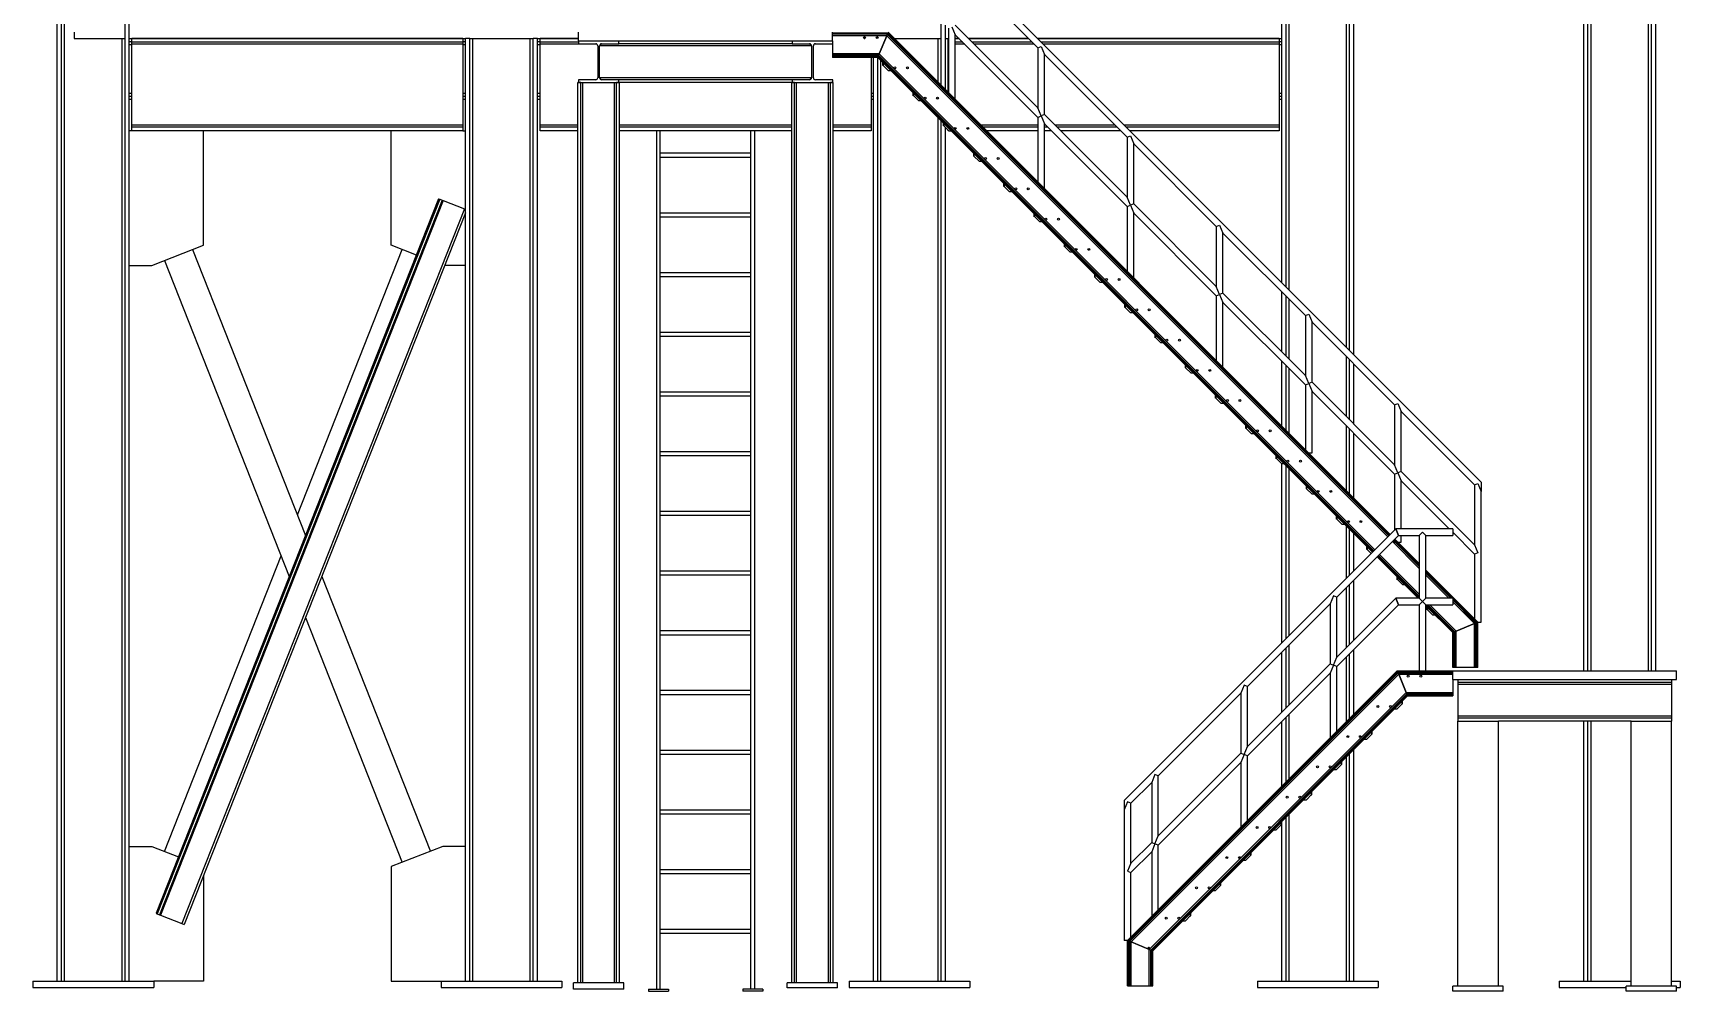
# Model space of a CAD drawing. Header units: inches. Extents: x -1490 to 2215, y -1057 to 1547.
# Drawn here: x 1688.5 to 2015.9, y 3 to 193.3 of the extents above; entities that cross this region are included whole.
import ezdxf

# ---------------------------------------------------------------- set-up
doc = ezdxf.new("R2010")
doc.units = ezdxf.units.IN
doc.header["$MEASUREMENT"] = 0

msp = doc.modelspace()

# ---------------------------------------------------------------- linework, layer by layer
at = {"color": 7, "linetype": 'Continuous', "lineweight": 25}
for p, q in [((1693.33, 4.95), (1693.33, 343.86)), ((1694.19, 4.95), (1694.19, 343.86)), ((1694.79, 4.95), (1694.79, 343.86)), ((1706.79, 4.95), (1706.79, 343.86)), ((1707.64, 4.95), (1707.64, 343.86)), ((1996.7, 66.61), (1996.7, 343.86)), ((1997.56, 66.61), (1997.56, 343.86)), ((2009.56, 66.61), (2009.56, 343.86)), ((2010.16, 66.61), (2010.16, 343.86)), ((2011.01, 66.61), (2011.01, 343.86)), ((1936.7, 143.73), (1936.7, 251.21)), ((1937.56, 142.88), (1937.56, 251.21)), ((1938.16, 142.28), (1938.16, 251.21)), ((1949.56, 130.88), (1949.56, 251.21)), ((1950.16, 130.28), (1950.16, 251.21)), ((1951.01, 129.42), (1951.01, 251.21)), ((1998.16, 66.61), (1998.16, 251.21)), ((1976.33, 104.1), (1858.73, 221.7)), ((1871.81, 206.77), (1888.22, 190.35)), ((1696.69, 193.49), (1696.69, 192.24)), ((1796.89, 191.74), (1796.89, 193.49)), ((1847.42, 191.74), (1847.42, 193.49)), ((1858.37, 193.28), (1847.42, 193.28)), ((1858.29, 193.08), (1858.37, 193.28)), ((1858.37, 193.28), (1858.29, 193.08)), ((1858.37, 193.28), (1858.42, 193.39)), ((1858.42, 193.39), (1858.37, 193.28)), ((1958.1, 93.56), (1858.37, 193.28)), ((1958.17, 93.63), (1858.42, 193.39)), ((1958.24, 93.7), (1858.46, 193.49)), ((1869.03, 182.91), (1869.03, 195.76)), ((1869.89, 182.05), (1869.89, 194.9)), ((1870.49, 194.3), (1870.49, 181.45)), ((1871.15, 194.57), (1871.81, 192.99)), ((1888.22, 178.43), (1871.81, 194.85)), ((1696.69, 192.24), (1706.79, 192.24)), ((1706.19, 4.95), (1706.19, 192.24)), ((1707.64, 192.24), (1774.46, 192.24)), ((1707.64, 191.66), (1708.14, 191.66)), ((1707.64, 191.06), (1708.14, 191.06)), ((1708.14, 191.49), (1708.14, 192.24)), ((1773.96, 192.24), (1708.14, 192.24)), ((1773.96, 191.49), (1708.14, 191.49)), ((1708.14, 191.09), (1708.14, 191.49)), ((1773.96, 191.09), (1708.14, 191.09)), ((1708.14, 175.04), (1708.14, 191.09)), ((1773.96, 192.24), (1773.96, 191.49)), ((1773.96, 191.66), (1774.46, 191.66)), ((1773.96, 191.49), (1773.96, 191.09)), ((1773.96, 191.09), (1773.96, 175.04)), ((1773.96, 191.06), (1774.46, 191.06)), ((1775.31, 192.24), (1774.46, 192.24)), ((1774.46, 4.95), (1774.46, 192.24)), ((1775.31, 4.95), (1775.31, 192.24)), ((1775.31, 192.24), (1787.91, 192.24)), ((1775.91, 4.95), (1775.91, 192.24)), ((1787.31, 4.95), (1787.31, 192.24)), ((1787.91, 4.95), (1787.91, 192.24)), ((1788.77, 192.24), (1787.91, 192.24)), ((1788.77, 4.95), (1788.77, 192.24)), ((1788.77, 192.24), (1796.89, 192.24)), ((1788.77, 191.66), (1789.27, 191.66)), ((1788.77, 191.06), (1789.27, 191.06)), ((1789.27, 191.49), (1789.27, 192.24)), ((1796.89, 192.24), (1789.27, 192.24)), ((1796.89, 191.49), (1789.27, 191.49)), ((1789.27, 191.09), (1789.27, 191.49)), ((1789.27, 175.04), (1789.27, 191.09)), ((1800.59, 191.09), (1789.27, 191.09)), ((1796.89, 191.74), (1847.42, 191.74)), ((1796.89, 191.74), (1796.89, 191.18)), ((1796.89, 191.18), (1800.34, 191.18)), ((1800.74, 190.78), (1800.74, 184.45)), ((1801.5, 191.18), (1801.1, 190.78)), ((1801.1, 184.45), (1801.1, 190.78)), ((1843.24, 190.78), (1801.1, 190.78)), ((1801.41, 191.09), (1801.25, 191.09)), ((1801.5, 191.18), (1804.96, 191.18)), ((1804.96, 191.18), (1804.96, 191.74)), ((1804.96, 191.18), (1804.96, 191.74)), ((1839.39, 191.18), (1804.96, 191.18)), ((1839.39, 191.74), (1839.39, 191.18)), ((1839.39, 191.74), (1839.39, 191.18)), ((1839.39, 191.18), (1842.84, 191.18)), ((1843.24, 190.78), (1842.84, 191.18)), ((1843.09, 191.09), (1842.93, 191.09)), ((1843.24, 190.78), (1843.24, 184.45)), ((1843.6, 184.45), (1843.6, 190.78)), ((1847.42, 191.09), (1843.75, 191.09)), ((1844, 191.18), (1847.46, 191.18)), ((1858.29, 193.08), (1847.42, 193.08)), ((1858.17, 192.79), (1847.42, 192.79)), ((1847.46, 191.74), (1847.42, 191.74)), ((1847.42, 191.18), (1847.42, 189.18)), ((1847.46, 191.18), (1847.46, 191.74)), ((1853.7, 192.24), (1853.84, 192.24)), ((1853.84, 192.24), (1853.7, 192.24)), ((1856.43, 192.32), (1856.43, 192.5)), ((1856.67, 189.18), (1858.17, 192.79)), ((1858.17, 192.79), (1856.67, 189.18)), ((1858.17, 192.79), (1858.29, 193.08)), ((1858.29, 193.08), (1858.17, 192.79)), ((1957.75, 93.21), (1858.17, 192.79)), ((1941.4, 109.96), (1858.29, 193.08)), ((1859.71, 192.24), (1869.03, 192.24)), ((1868.43, 183.51), (1868.43, 192.24)), ((1869.89, 192.24), (1870.49, 192.24)), ((1870.39, 191.49), (1870.39, 192.24)), ((1870.49, 192.24), (1870.39, 192.24)), ((1870.49, 191.49), (1870.39, 191.49)), ((1870.39, 191.09), (1870.39, 191.49)), ((1870.39, 181.55), (1870.39, 191.09)), ((1870.49, 191.09), (1870.39, 191.09)), ((1871.81, 192.99), (1888.22, 176.57)), ((1871.81, 180.14), (1871.81, 192.99)), ((1871.81, 192.24), (1872.56, 192.24)), ((1872.56, 192.24), (1871.81, 192.24)), ((1873.31, 191.49), (1871.81, 191.49)), ((1873.71, 191.09), (1871.81, 191.09)), ((1874.42, 192.24), (1886.34, 192.24)), ((1886.34, 192.24), (1874.42, 192.24)), ((1887.09, 191.49), (1875.17, 191.49)), ((1887.49, 191.09), (1875.57, 191.09)), ((1888.2, 192.24), (1936.7, 192.24)), ((1936.2, 192.24), (1888.2, 192.24)), ((1888.22, 190.35), (1888.88, 190.62)), ((1888.22, 190.35), (1888.22, 178.43)), ((1888.88, 190.62), (1889.54, 189.04)), ((1936.2, 191.49), (1888.95, 191.49)), ((1936.2, 191.09), (1889.35, 191.09)), ((1936.2, 192.24), (1936.2, 191.49)), ((1936.2, 191.66), (1936.7, 191.66)), ((1936.2, 191.49), (1936.2, 191.09)), ((1936.2, 191.09), (1936.2, 175.04)), ((1936.2, 191.06), (1936.7, 191.06)), ((1856.67, 189.18), (1847.42, 189.18)), ((1847.42, 189.18), (1847.42, 188.9)), ((1856.56, 188.9), (1847.42, 188.9)), ((1847.42, 188.9), (1847.42, 188.69)), ((1847.42, 188.69), (1847.42, 188.58)), ((1856.47, 188.69), (1847.42, 188.69)), ((1847.42, 188.58), (1847.42, 188.49)), ((1856.43, 188.58), (1847.42, 188.58)), ((1856.39, 188.49), (1847.42, 188.49)), ((1855.08, 188.49), (1855.08, 175.04)), ((1855.58, 4.95), (1855.58, 188.49)), ((1856.39, 188.49), (1856.43, 188.58)), ((1856.43, 188.58), (1856.39, 188.49)), ((1954.71, 90.17), (1856.39, 188.49)), ((1856.43, 188.58), (1856.47, 188.69)), ((1856.47, 188.69), (1856.43, 188.58)), ((1954.77, 90.24), (1856.43, 188.58)), ((1856.43, 4.95), (1856.43, 188.44)), ((1856.47, 188.69), (1856.56, 188.9)), ((1856.56, 188.9), (1856.47, 188.69)), ((1954.85, 90.31), (1856.47, 188.69)), ((1856.56, 188.9), (1856.67, 189.18)), ((1856.67, 189.18), (1856.56, 188.9)), ((1955, 90.46), (1856.56, 188.9)), ((1955.2, 90.66), (1856.67, 189.18)), ((1857.03, 4.95), (1857.03, 187.84)), ((1857.43, 186.89), (1857.43, 187.42)), ((1857.46, 187.42), (1857.43, 187.42)), ((1857.46, 186.89), (1857.43, 186.89)), ((1857.46, 186.89), (1857.46, 187.41)), ((1857.49, 187.38), (1857.49, 186.9)), ((1857.49, 186.9), (1858.49, 185.9)), ((1889.54, 177.12), (1889.54, 189.04)), ((1889.54, 189.04), (1905.95, 172.62)), ((1796.8, 4.6), (1796.8, 183.49)), ((1797.36, 183.49), (1796.8, 183.49)), ((1796.89, 184.05), (1796.89, 183.49)), ((1800.34, 184.05), (1796.89, 184.05)), ((1796.89, 183.49), (1804.96, 183.49)), ((1797.36, 4.6), (1797.36, 183.49)), ((1797.76, 4.6), (1797.76, 183.49)), ((1801.1, 184.45), (1801.5, 184.05)), ((1843.24, 184.45), (1801.1, 184.45)), ((1804.96, 184.05), (1801.5, 184.05)), ((1804.09, 4.6), (1804.09, 183.49)), ((1804.49, 4.6), (1804.49, 183.49)), ((1805.05, 183.49), (1804.49, 183.49)), ((1804.96, 183.49), (1804.96, 184.05)), ((1839.39, 184.05), (1804.96, 184.05)), ((1804.96, 183.49), (1804.96, 184.05)), ((1839.39, 183.49), (1804.96, 183.49)), ((1805.05, 4.6), (1805.05, 183.49)), ((1839.3, 4.6), (1839.3, 183.49)), ((1839.86, 183.49), (1839.3, 183.49)), ((1839.39, 184.05), (1839.39, 183.49)), ((1842.84, 184.05), (1839.39, 184.05)), ((1839.39, 184.05), (1839.39, 183.49)), ((1839.39, 183.49), (1847.46, 183.49)), ((1839.86, 4.6), (1839.86, 183.49)), ((1840.26, 4.6), (1840.26, 183.49)), ((1842.84, 184.05), (1843.24, 184.45)), ((1847.46, 184.05), (1844, 184.05)), ((1846.59, 4.6), (1846.59, 183.49)), ((1846.99, 4.6), (1846.99, 183.49)), ((1847.55, 183.49), (1846.99, 183.49)), ((1847.46, 183.49), (1847.46, 184.05)), ((1847.55, 4.6), (1847.55, 183.49)), ((1858.49, 185.9), (1858.97, 185.9)), ((1707.64, 181.35), (1708.14, 181.35)), ((1707.64, 180.75), (1708.14, 180.75)), ((1707.64, 180.18), (1708.14, 180.18)), ((1773.96, 181.35), (1774.46, 181.35)), ((1773.96, 180.75), (1774.46, 180.75)), ((1773.96, 180.18), (1774.46, 180.18)), ((1788.77, 181.35), (1789.27, 181.35)), ((1788.77, 180.75), (1789.27, 180.75)), ((1788.77, 180.18), (1789.27, 180.18)), ((1855.08, 181.35), (1855.58, 181.35)), ((1855.08, 180.75), (1855.58, 180.75)), ((1855.08, 180.18), (1855.58, 180.18)), ((1863.47, 181.41), (1863.44, 181.41)), ((1863.44, 180.87), (1863.44, 181.41)), ((1863.47, 180.87), (1863.44, 180.87)), ((1863.47, 180.87), (1863.47, 181.4)), ((1863.5, 181.37), (1863.5, 180.89)), ((1863.5, 180.89), (1864.5, 179.89)), ((1868.43, 180.27), (1868.43, 180.51)), ((1936.2, 181.35), (1936.7, 181.35)), ((1936.2, 180.75), (1936.7, 180.75)), ((1936.2, 180.18), (1936.7, 180.18)), ((1864.5, 179.89), (1864.98, 179.89)), ((1888.88, 176.85), (1888.22, 178.43)), ((1888.22, 176.57), (1888.88, 176.85)), ((1889.54, 177.12), (1888.88, 176.85)), ((1888.88, 176.85), (1889.54, 175.26)), ((1905.95, 160.7), (1889.54, 177.12)), ((1708.14, 173.89), (1707.64, 173.89)), ((1773.96, 175.04), (1708.14, 175.04)), ((1708.14, 174.64), (1708.14, 175.04)), ((1708.14, 173.89), (1708.14, 174.64)), ((1773.96, 174.64), (1708.14, 174.64)), ((1773.96, 173.89), (1708.14, 173.89)), ((1722.39, 151.14), (1722.39, 173.89)), ((1759.71, 151.14), (1759.71, 173.89)), ((1773.96, 175.04), (1773.96, 174.64)), ((1773.96, 174.64), (1773.96, 173.89)), ((1773.96, 173.89), (1774.46, 173.89)), ((1789.27, 174.64), (1789.27, 175.04)), ((1796.8, 175.04), (1789.27, 175.04)), ((1789.27, 173.89), (1789.27, 174.64)), ((1796.8, 174.64), (1789.27, 174.64)), ((1796.8, 173.89), (1789.27, 173.89)), ((1839.3, 175.04), (1805.05, 175.04)), ((1839.3, 174.64), (1805.05, 174.64)), ((1839.3, 173.89), (1805.05, 173.89)), ((1812.42, 173.89), (1812.42, 3.35)), ((1813.17, 3.35), (1813.17, 173.89)), ((1831.17, 3.35), (1831.17, 173.89)), ((1831.92, 173.89), (1831.92, 3.35)), ((1855.08, 175.04), (1847.55, 175.04)), ((1855.08, 174.64), (1847.55, 174.64)), ((1855.08, 173.89), (1847.55, 173.89)), ((1855.08, 175.04), (1855.08, 174.64)), ((1855.08, 174.64), (1855.08, 173.89)), ((1868.43, 4.95), (1868.43, 176.44)), ((1869.03, 4.95), (1869.03, 175.84)), ((1869.48, 175.4), (1869.45, 175.4)), ((1869.45, 174.86), (1869.45, 175.4)), ((1869.48, 174.86), (1869.45, 174.86)), ((1869.48, 174.86), (1869.48, 175.39)), ((1869.51, 175.36), (1869.51, 174.88)), ((1869.51, 174.88), (1870.51, 173.88)), ((1869.89, 4.95), (1869.89, 174.5)), ((1870.39, 173.89), (1870.39, 174)), ((1870.51, 173.89), (1870.39, 173.89)), ((1870.51, 173.88), (1870.99, 173.88)), ((1888.22, 175.04), (1876.91, 175.04)), ((1888.22, 174.64), (1877.31, 174.64)), ((1888.22, 173.89), (1878.06, 173.89)), ((1888.22, 176.57), (1888.22, 163.72)), ((1889.54, 175.26), (1905.95, 158.84)), ((1889.54, 162.41), (1889.54, 175.26)), ((1889.76, 175.04), (1889.54, 175.04)), ((1890.16, 174.64), (1889.54, 174.64)), ((1890.91, 173.89), (1889.54, 173.89)), ((1903.54, 175.04), (1891.62, 175.04)), ((1903.94, 174.64), (1892.02, 174.64)), ((1904.69, 173.89), (1892.77, 173.89)), ((1936.2, 175.04), (1905.4, 175.04)), ((1936.2, 174.64), (1905.8, 174.64)), ((1936.2, 173.89), (1906.55, 173.89)), ((1936.2, 175.04), (1936.2, 174.64)), ((1936.2, 174.64), (1936.2, 173.89)), ((1905.95, 172.62), (1906.61, 172.9)), ((1905.95, 172.62), (1905.95, 160.7)), ((1906.61, 172.9), (1907.26, 171.31)), ((1907.26, 159.39), (1907.26, 171.31)), ((1907.26, 171.31), (1923.68, 154.9)), ((1831.17, 169.42), (1813.17, 169.42)), ((1813.17, 168.67), (1831.17, 168.67)), ((1875.46, 168.85), (1875.46, 169.39)), ((1875.49, 169.39), (1875.46, 169.39)), ((1875.49, 168.85), (1875.46, 168.85)), ((1875.49, 168.85), (1875.49, 169.38)), ((1875.52, 169.35), (1875.52, 168.87)), ((1875.52, 168.87), (1876.52, 167.87)), ((1876.52, 167.87), (1877, 167.87)), ((1881.47, 162.84), (1881.47, 163.38)), ((1881.5, 163.38), (1881.47, 163.38)), ((1881.5, 162.84), (1881.47, 162.84)), ((1881.5, 162.84), (1881.5, 163.37)), ((1881.53, 163.34), (1881.53, 162.86)), ((1881.53, 162.86), (1882.53, 161.86)), ((1882.53, 161.86), (1883.01, 161.86)), ((1906.61, 159.12), (1905.95, 160.7)), ((1769.12, 160.4), (1712.97, 18.43)), ((1769.36, 160.31), (1713.21, 18.34)), ((1769.82, 160.13), (1713.67, 18.15)), ((1769.99, 160.06), (1713.85, 18.08)), ((1774.24, 158.38), (1718.09, 16.41)), ((1774.46, 157.57), (1718.55, 16.22)), ((1769.12, 160.4), (1769.36, 160.31)), ((1769.36, 160.31), (1769.82, 160.13)), ((1769.82, 160.13), (1769.99, 160.06)), ((1769.99, 160.06), (1774.24, 158.38)), ((1774.24, 158.38), (1774.46, 158.29)), ((1831.17, 157.56), (1813.17, 157.56)), ((1887.48, 156.83), (1887.48, 157.37)), ((1887.51, 157.37), (1887.48, 157.37)), ((1887.51, 156.83), (1887.51, 157.36)), ((1887.54, 157.33), (1887.54, 156.85)), ((1905.95, 158.84), (1906.61, 159.12)), ((1905.95, 158.84), (1905.95, 146)), ((1907.26, 159.39), (1906.61, 159.12)), ((1906.61, 159.12), (1907.26, 157.53)), ((1923.68, 142.98), (1907.26, 159.39)), ((1907.26, 157.53), (1923.68, 141.12)), ((1907.26, 144.68), (1907.26, 157.53)), ((1813.17, 156.81), (1831.17, 156.81)), ((1887.51, 156.83), (1887.48, 156.83)), ((1887.54, 156.85), (1888.54, 155.85)), ((1888.54, 155.85), (1889.02, 155.85)), ((1923.68, 154.9), (1924.33, 155.17)), ((1923.68, 154.9), (1923.68, 142.98)), ((1924.33, 155.17), (1924.99, 153.58)), ((1712.14, 147.14), (1722.39, 151.14)), ((1764.69, 149.19), (1759.71, 151.14)), ((1893.49, 150.82), (1893.49, 151.36)), ((1893.52, 151.36), (1893.49, 151.36)), ((1893.52, 150.82), (1893.49, 150.82)), ((1893.52, 150.82), (1893.52, 151.35)), ((1893.55, 151.32), (1893.55, 150.84)), ((1893.55, 150.84), (1894.55, 149.84)), ((1924.99, 141.66), (1924.99, 153.58)), ((1924.99, 153.58), (1941.4, 137.17)), ((1714.61, 148.1), (1739.44, 85.34)), ((1720.2, 150.28), (1742.66, 93.49)), ((1741.05, 97.57), (1761.89, 150.28)), ((1894.55, 149.84), (1895.03, 149.84)), ((1707.64, 147.14), (1712.14, 147.14)), ((1774.46, 147.14), (1770.33, 147.14)), ((1831.17, 145.7), (1813.17, 145.7)), ((1813.17, 144.95), (1831.17, 144.95)), ((1899.53, 145.34), (1899.51, 145.34)), ((1899.51, 144.81), (1899.51, 145.34)), ((1899.53, 144.81), (1899.51, 144.81)), ((1899.53, 144.81), (1899.53, 145.34)), ((1899.56, 145.31), (1899.56, 144.83)), ((1899.56, 144.83), (1900.56, 143.83)), ((1900.56, 143.83), (1901.04, 143.83)), ((1924.33, 141.39), (1923.68, 142.98)), ((1923.68, 141.12), (1924.33, 141.39)), ((1923.68, 141.12), (1923.68, 128.27)), ((1924.99, 141.66), (1924.33, 141.39)), ((1924.33, 141.39), (1924.99, 139.8)), ((1941.4, 125.25), (1924.99, 141.66)), ((1936.7, 129.95), (1936.7, 141.87)), ((1937.56, 129.1), (1937.56, 141.02)), ((1905.52, 138.8), (1905.52, 139.33)), ((1905.54, 139.33), (1905.52, 139.33)), ((1905.54, 138.8), (1905.52, 138.8)), ((1905.54, 138.8), (1905.54, 139.33)), ((1905.57, 139.3), (1905.57, 138.82)), ((1905.57, 138.82), (1906.57, 137.82)), ((1906.57, 137.82), (1907.06, 137.82)), ((1924.99, 139.8), (1941.4, 123.39)), ((1924.99, 126.95), (1924.99, 139.8)), ((1938.16, 128.5), (1938.16, 140.42)), ((1941.4, 137.17), (1942.06, 137.44)), ((1941.4, 137.17), (1941.4, 125.25)), ((1942.06, 137.44), (1942.72, 135.85)), ((1942.72, 123.93), (1942.72, 135.85)), ((1942.72, 135.85), (1959.13, 119.44)), ((1831.17, 133.83), (1813.17, 133.83)), ((1813.17, 133.08), (1831.17, 133.08)), ((1911.53, 132.79), (1911.53, 133.32)), ((1911.55, 133.32), (1911.53, 133.32)), ((1911.56, 132.79), (1911.53, 132.79)), ((1911.56, 132.79), (1911.56, 133.32)), ((1911.58, 133.29), (1911.58, 132.81)), ((1911.58, 132.81), (1912.58, 131.81)), ((1912.58, 131.81), (1913.07, 131.81)), ((1936.7, 115.24), (1936.7, 128.09)), ((1949.56, 117.1), (1949.56, 129.02)), ((1950.16, 116.5), (1950.16, 128.42)), ((1917.54, 126.78), (1917.54, 127.31)), ((1917.56, 127.31), (1917.54, 127.31)), ((1917.57, 126.78), (1917.54, 126.78)), ((1917.57, 126.78), (1917.57, 127.31)), ((1917.59, 127.28), (1917.59, 126.8)), ((1917.59, 126.8), (1918.59, 125.8)), ((1918.59, 125.8), (1919.08, 125.8)), ((1937.56, 114.39), (1937.56, 127.24)), ((1938.16, 113.79), (1938.16, 126.64)), ((1942.06, 123.66), (1941.4, 125.25)), ((1951.01, 115.64), (1951.01, 127.56)), ((1831.17, 121.97), (1813.17, 121.97)), ((1813.17, 121.22), (1831.17, 121.22)), ((1923.55, 120.77), (1923.55, 121.3)), ((1923.57, 121.3), (1923.55, 121.3)), ((1923.58, 120.77), (1923.58, 121.3)), ((1923.61, 121.27), (1923.61, 120.79)), ((1941.4, 123.39), (1942.06, 123.66)), ((1941.4, 123.39), (1941.4, 110.54)), ((1942.72, 123.93), (1942.06, 123.66)), ((1942.06, 123.66), (1942.72, 122.07)), ((1959.13, 107.52), (1942.72, 123.93)), ((1942.72, 109.88), (1942.72, 122.07)), ((1942.72, 122.07), (1959.13, 105.66)), ((1923.58, 120.77), (1923.55, 120.77)), ((1923.61, 120.79), (1924.61, 119.79)), ((1924.61, 119.79), (1925.09, 119.79)), ((1959.13, 119.44), (1959.79, 119.71)), ((1959.13, 119.44), (1959.13, 107.52)), ((1959.79, 119.71), (1960.45, 118.13)), ((1960.45, 106.21), (1960.45, 118.13)), ((1960.45, 118.13), (1975.02, 103.55)), ((1929.58, 115.29), (1929.56, 115.29)), ((1929.56, 114.76), (1929.56, 115.29)), ((1929.59, 114.76), (1929.56, 114.76)), ((1929.59, 114.76), (1929.59, 115.29)), ((1929.62, 115.26), (1929.62, 114.78)), ((1929.62, 114.78), (1930.62, 113.78)), ((1949.56, 102.39), (1949.56, 115.24)), ((1950.16, 101.79), (1950.16, 114.64)), ((1930.62, 113.78), (1931.1, 113.78)), ((1951.01, 100.93), (1951.01, 113.78)), ((1831.17, 110.11), (1813.17, 110.11)), ((1813.17, 109.36), (1831.17, 109.36)), ((1935.59, 109.28), (1935.57, 109.28)), ((1935.57, 108.75), (1935.57, 109.28)), ((1935.6, 108.75), (1935.57, 108.75)), ((1935.6, 108.75), (1935.6, 109.28)), ((1935.63, 109.25), (1935.63, 108.77)), ((1935.63, 108.77), (1936.63, 107.77)), ((1941.4, 110.06), (1941.4, 109.88)), ((1941.4, 109.88), (1941.72, 109.88)), ((1957.95, 93.41), (1941.48, 109.88)), ((1942.06, 109.88), (1942.72, 109.88)), ((1936.63, 107.77), (1937.11, 107.77)), ((1936.7, 72.16), (1936.7, 107.77)), ((1937.56, 73.02), (1937.56, 107.32)), ((1938.16, 73.62), (1938.16, 106.72)), ((1959.79, 105.93), (1959.13, 107.52)), ((1959.13, 105.66), (1959.79, 105.93)), ((1959.13, 105.66), (1959.13, 94.59)), ((1960.45, 106.21), (1959.79, 105.93)), ((1959.79, 105.93), (1960.45, 104.35)), ((1975.02, 91.63), (1960.45, 106.21)), ((1941.6, 103.27), (1941.58, 103.27)), ((1941.58, 102.74), (1941.58, 103.27)), ((1941.61, 102.74), (1941.58, 102.74)), ((1941.61, 102.74), (1941.61, 103.27)), ((1941.64, 103.24), (1941.64, 102.76)), ((1941.64, 102.76), (1942.64, 101.76)), ((1942.64, 101.76), (1943.12, 101.76)), ((1960.45, 94.83), (1960.45, 104.35)), ((1960.45, 104.35), (1969.96, 94.83)), ((1975.02, 103.55), (1975.68, 103.83)), ((1975.02, 103.55), (1975.02, 91.63)), ((1975.68, 103.83), (1976.33, 102.24)), ((1976.33, 104.1), (1976.33, 102.24)), ((1976.33, 76.27), (1976.33, 102.24)), ((1831.17, 98.25), (1813.17, 98.25)), ((1813.17, 97.5), (1831.17, 97.5)), ((1947.61, 97.26), (1947.59, 97.26)), ((1947.59, 96.73), (1947.59, 97.26)), ((1947.62, 96.73), (1947.59, 96.73)), ((1947.62, 96.73), (1947.62, 97.25)), ((1947.65, 97.23), (1947.65, 96.74)), ((1947.65, 96.74), (1948.65, 95.74)), ((1948.65, 95.74), (1949.13, 95.74)), ((1949.56, 85.02), (1949.56, 95.32)), ((1959.37, 94.83), (1905.4, 40.86)), ((1947.61, 81.21), (1959.91, 93.52)), ((1950.16, 85.62), (1950.16, 94.72)), ((1951.01, 86.47), (1951.01, 93.86)), ((1964.02, 86.94), (1958.68, 92.28)), ((1959.13, 92.23), (1958.88, 92.48)), ((1964.02, 87.63), (1959.03, 92.63)), ((1964.02, 87.79), (1959.1, 92.7)), ((1959.13, 92.34), (1959.13, 92.15)), ((1959.13, 92.15), (1959.45, 92.15)), ((1964.02, 87.92), (1959.17, 92.77)), ((1964.02, 87.34), (1959.21, 92.15)), ((1970.68, 94.83), (1959.37, 94.83)), ((1959.37, 94.83), (1959.91, 93.52)), ((1959.91, 93.52), (1959.37, 94.83)), ((1959.79, 92.15), (1960.45, 92.15)), ((1959.91, 93.52), (1964.02, 93.52)), ((1960.45, 92.15), (1960.45, 93.52)), ((1964.68, 94.17), (1964.02, 93.52)), ((1964.02, 93.52), (1964.02, 81.05)), ((1965.33, 93.52), (1964.68, 94.17)), ((1965.33, 93.52), (1970.68, 93.52)), ((1965.33, 81.05), (1965.33, 93.52)), ((1970.68, 94.83), (1970.68, 93.52)), ((1970.68, 94.12), (1975.02, 89.77)), ((1714.61, 30.73), (1737.82, 89.42)), ((1953.6, 90.72), (1953.6, 91.25)), ((1953.62, 91.25), (1953.6, 91.25)), ((1953.63, 90.72), (1953.6, 90.72)), ((1953.63, 90.72), (1953.63, 91.24)), ((1953.66, 91.22), (1953.66, 90.73)), ((1953.66, 90.73), (1954.47, 89.93)), ((1963.82, 81.05), (1955.64, 89.24)), ((1963.96, 81.05), (1955.7, 89.31)), ((1964.02, 81.14), (1955.78, 89.38)), ((1964.02, 81.43), (1955.93, 89.53)), ((1964.02, 81.84), (1956.13, 89.73)), ((1975.02, 91.63), (1975.68, 90.05)), ((1975.68, 90.05), (1975.02, 89.77)), ((1975.02, 89.77), (1975.02, 76.92)), ((1745.89, 85.34), (1767.48, 30.73)), ((1831.17, 86.39), (1813.17, 86.39)), ((1813.17, 85.64), (1831.17, 85.64)), ((1959.63, 85.24), (1959.61, 85.24)), ((1959.61, 84.71), (1959.61, 85.24)), ((1959.64, 84.71), (1959.64, 85.23)), ((1959.67, 85.21), (1959.67, 84.72)), ((1975.68, 76.27), (1965.33, 86.61)), ((1975.58, 76.23), (1965.33, 86.47)), ((1970.6, 81.05), (1965.33, 86.32)), ((1970.31, 81.05), (1965.33, 86.03)), ((1969.91, 81.05), (1965.33, 85.63)), ((1949.56, 71.24), (1949.56, 83.16)), ((1950.16, 71.84), (1950.16, 83.76)), ((1951.01, 72.69), (1951.01, 84.61)), ((1959.64, 84.71), (1959.61, 84.71)), ((1959.67, 84.72), (1960.67, 83.72)), ((1960.67, 83.72), (1961.15, 83.72)), ((1929.88, 63.48), (1946.29, 79.89)), ((1946.95, 81.48), (1946.29, 79.89)), ((1946.29, 79.89), (1946.29, 67.97)), ((1947.61, 81.21), (1946.95, 81.48)), ((1947.61, 69.29), (1947.61, 81.21)), ((1959.37, 81.05), (1947.61, 69.29)), ((1947.61, 67.43), (1959.91, 79.74)), ((1964.02, 81.05), (1959.37, 81.05)), ((1959.37, 81.05), (1959.91, 79.74)), ((1959.91, 79.74), (1959.37, 81.05)), ((1959.91, 79.74), (1964.02, 79.74)), ((1964.02, 81.05), (1964.68, 80.39)), ((1964.68, 80.39), (1964.02, 79.74)), ((1964.02, 79.74), (1964.02, 66.61)), ((1964.68, 80.39), (1965.33, 81.05)), ((1965.33, 79.74), (1964.68, 80.39)), ((1970.68, 81.05), (1965.33, 81.05)), ((1965.33, 79.74), (1970.68, 79.74)), ((1965.33, 66.61), (1965.33, 79.74)), ((1970.77, 74.24), (1965.33, 79.67)), ((1970.68, 74.2), (1965.33, 79.54)), ((1970.88, 74.28), (1965.43, 79.74)), ((1965.62, 78.7), (1965.62, 79.23)), ((1965.64, 79.23), (1965.62, 79.23)), ((1965.65, 78.7), (1965.62, 78.7)), ((1965.65, 78.7), (1965.65, 79.22)), ((1965.68, 79.19), (1965.68, 78.71)), ((1965.68, 78.71), (1966.68, 77.71)), ((1971.09, 74.36), (1965.72, 79.74)), ((1971.37, 74.48), (1966.12, 79.74)), ((1970.68, 81.05), (1970.68, 79.74)), ((1975.47, 76.18), (1970.68, 80.98)), ((1975.02, 76.34), (1970.68, 80.69)), ((1974.98, 75.98), (1970.68, 80.28)), ((1742.66, 77.18), (1761.89, 28.55)), ((1966.68, 77.71), (1967.16, 77.71)), ((1971.37, 74.48), (1974.98, 75.98)), ((1974.98, 75.98), (1971.37, 74.48)), ((1974.98, 75.98), (1975.27, 76.1)), ((1975.27, 76.1), (1974.98, 75.98)), ((1974.98, 67.23), (1974.98, 75.98)), ((1975.02, 76.45), (1975.02, 76.27)), ((1975.02, 76.27), (1975.33, 76.27)), ((1975.27, 76.1), (1975.1, 76.27)), ((1975.27, 76.1), (1975.47, 76.18)), ((1975.47, 76.18), (1975.27, 76.1)), ((1975.27, 67.23), (1975.27, 76.1)), ((1975.47, 76.18), (1975.58, 76.23)), ((1975.58, 76.23), (1975.47, 76.18)), ((1975.47, 67.23), (1975.47, 76.18)), ((1975.58, 76.23), (1975.68, 76.27)), ((1975.68, 76.27), (1975.58, 76.23)), ((1975.58, 67.23), (1975.58, 76.23)), ((1975.68, 67.23), (1975.68, 76.27)), ((1975.68, 76.27), (1976.33, 76.27)), ((1831.17, 74.52), (1813.17, 74.52)), ((1813.17, 73.77), (1831.17, 73.77)), ((1970.68, 74.2), (1970.77, 74.24)), ((1970.77, 74.24), (1970.68, 74.2)), ((1970.68, 67.23), (1970.68, 74.2)), ((1970.77, 74.24), (1970.88, 74.28)), ((1970.88, 74.28), (1970.77, 74.24)), ((1970.77, 67.23), (1970.77, 74.24)), ((1970.88, 74.28), (1971.09, 74.36)), ((1971.09, 74.36), (1970.88, 74.28)), ((1970.88, 67.23), (1970.88, 74.28)), ((1971.09, 74.36), (1971.37, 74.48)), ((1971.37, 74.48), (1971.09, 74.36)), ((1971.09, 67.23), (1971.09, 74.36)), ((1971.37, 67.23), (1971.37, 74.48)), ((1936.7, 58.38), (1936.7, 70.3)), ((1937.56, 59.24), (1937.56, 71.16)), ((1938.16, 59.84), (1938.16, 71.76)), ((1946.95, 67.7), (1947.61, 69.29)), ((1949.56, 56.53), (1949.56, 69.38)), ((1950.16, 57.13), (1950.16, 69.98)), ((1951.01, 57.98), (1951.01, 70.83)), ((1906.06, 13.03), (1959.64, 66.61)), ((1906.15, 12.99), (1959.68, 66.52)), ((1906.26, 12.94), (1959.73, 66.41)), ((1906.71, 13.11), (1959.81, 66.2)), ((1906.75, 12.74), (1959.93, 65.92)), ((1946.29, 67.97), (1929.88, 51.56)), ((1929.88, 49.7), (1946.29, 66.11)), ((1946.29, 67.97), (1946.95, 67.7)), ((1946.95, 67.7), (1946.29, 66.11)), ((1946.29, 66.11), (1946.29, 53.26)), ((1947.61, 67.43), (1946.95, 67.7)), ((1947.61, 54.58), (1947.61, 67.43)), ((1959.64, 66.61), (1970.68, 66.61)), ((1959.64, 66.61), (1959.68, 66.52)), ((1959.68, 66.52), (1959.64, 66.61)), ((1959.68, 66.52), (1970.68, 66.52)), ((1959.68, 66.52), (1959.73, 66.41)), ((1959.73, 66.41), (1959.68, 66.52)), ((1959.73, 66.41), (1970.68, 66.41)), ((1959.73, 66.41), (1959.81, 66.2)), ((1959.81, 66.2), (1959.73, 66.41)), ((1959.81, 66.2), (1970.68, 66.2)), ((1959.81, 66.2), (1959.93, 65.92)), ((1959.93, 65.92), (1959.81, 66.2)), ((1959.93, 65.92), (1970.68, 65.92)), ((1959.93, 65.92), (1961.42, 62.31)), ((1961.42, 62.31), (1959.93, 65.92)), ((1970.77, 67.23), (1970.68, 67.23)), ((1970.68, 64.86), (1970.68, 66.61)), ((1970.68, 66.61), (2015.18, 66.61)), ((1970.88, 67.23), (1970.77, 67.23)), ((1971.09, 67.23), (1970.88, 67.23)), ((1971.37, 67.23), (1971.09, 67.23)), ((1974.98, 67.23), (1971.37, 67.23)), ((1975.27, 67.23), (1974.98, 67.23)), ((1975.47, 67.23), (1975.27, 67.23)), ((1975.58, 67.23), (1975.47, 67.23)), ((1975.68, 67.23), (1975.58, 67.23)), ((2015.18, 64.86), (2015.18, 66.61)), ((1831.17, 62.66), (1813.17, 62.66)), ((1910.36, 11.25), (1961.42, 62.31)), ((1929.22, 63.75), (1928.56, 62.17)), ((1929.88, 63.48), (1929.22, 63.75)), ((1929.88, 51.56), (1929.88, 63.48)), ((1961.42, 62.31), (1970.68, 62.31)), ((1961.42, 62.31), (1961.54, 62.02)), ((1961.54, 62.02), (1961.42, 62.31)), ((1970.68, 64.86), (2015.18, 64.86)), ((1970.68, 64.86), (1970.68, 62.31)), ((1970.68, 62.31), (1970.68, 62.02)), ((1971.68, 64.86), (1971.68, 64.3)), ((2014.18, 64.3), (1971.68, 64.3)), ((1971.68, 64.3), (1971.68, 63.9)), ((2014.18, 63.9), (1971.68, 63.9)), ((1971.68, 63.9), (1971.68, 57.57)), ((2014.18, 64.86), (2014.18, 64.3)), ((2014.18, 64.3), (2014.18, 63.9)), ((2014.18, 63.9), (2014.18, 57.57)), ((1813.17, 61.91), (1831.17, 61.91)), ((1910.65, 11.13), (1961.54, 62.02)), ((1910.85, 11.04), (1961.63, 61.82)), ((1910.96, 11), (1961.67, 61.71)), ((1911.06, 10.96), (1961.71, 61.61)), ((1912.15, 45.75), (1928.56, 62.17)), ((1928.56, 62.17), (1928.56, 50.25)), ((1959.13, 59.03), (1959.61, 59.03)), ((1959.61, 59.03), (1960.61, 60.03)), ((1960.61, 60.03), (1960.61, 60.51)), ((1960.67, 60.55), (1960.64, 60.55)), ((1960.64, 60.01), (1960.64, 60.54)), ((1960.64, 60.01), (1960.67, 60.01)), ((1960.67, 60.01), (1960.67, 60.55)), ((1961.54, 62.02), (1970.68, 62.02)), ((1961.54, 62.02), (1961.63, 61.82)), ((1961.63, 61.82), (1961.54, 62.02)), ((1961.63, 61.82), (1970.68, 61.82)), ((1961.63, 61.82), (1961.67, 61.71)), ((1961.67, 61.71), (1961.63, 61.82)), ((1961.67, 61.71), (1970.68, 61.71)), ((1961.67, 61.71), (1961.71, 61.61)), ((1961.71, 61.61), (1961.67, 61.71)), ((1961.71, 61.61), (1970.68, 61.61)), ((1970.68, 62.02), (1970.68, 61.82)), ((1970.68, 61.82), (1970.68, 61.71)), ((1970.68, 61.71), (1970.68, 61.61)), ((1936.7, 43.67), (1936.7, 56.52)), ((1937.56, 44.53), (1937.56, 57.38)), ((1938.16, 45.13), (1938.16, 57.98)), ((2014.18, 57.57), (1971.68, 57.57)), ((1971.68, 57.57), (1971.68, 57.17)), ((1971.68, 57.17), (1971.68, 56.61)), ((2014.18, 57.17), (1971.68, 57.17)), ((1971.68, 56.61), (1979.75, 56.61)), ((1971.68, 3.98), (1971.68, 56.61)), ((1979.75, 3.98), (1979.75, 56.61)), ((2006.11, 56.61), (1979.75, 56.61)), ((1996.7, 4.95), (1996.7, 56.61)), ((1997.56, 4.95), (1997.56, 56.61)), ((1998.16, 4.95), (1998.16, 56.61)), ((2006.11, 3.98), (2006.11, 56.61)), ((2006.11, 56.61), (2014.18, 56.61)), ((2014.18, 57.57), (2014.18, 57.17)), ((2014.18, 57.17), (2014.18, 56.61)), ((2014.18, 3.98), (2014.18, 56.61)), ((1953.12, 53.02), (1953.6, 53.02)), ((1953.6, 53.02), (1954.6, 54.02)), ((1954.6, 54.02), (1954.6, 54.5)), ((1954.66, 54.54), (1954.63, 54.54)), ((1954.63, 54), (1954.63, 54.53)), ((1954.63, 54), (1954.66, 54)), ((1954.66, 54), (1954.66, 54.54)), ((1831.17, 50.8), (1813.17, 50.8)), ((1813.17, 50.05), (1831.17, 50.05)), ((1928.56, 50.25), (1912.15, 33.83)), ((1928.56, 50.25), (1929.22, 49.97)), ((1929.22, 49.97), (1928.56, 48.39)), ((1929.22, 49.97), (1929.88, 51.56)), ((1929.88, 49.7), (1929.22, 49.97)), ((1929.88, 36.85), (1929.88, 49.7)), ((1949.56, 4.95), (1949.56, 49.46)), ((1950.16, 4.95), (1950.16, 50.06)), ((1951.01, 4.95), (1951.01, 50.91)), ((1911.49, 46.02), (1910.84, 44.44)), ((1912.15, 45.75), (1911.49, 46.02)), ((1912.15, 31.97), (1928.56, 48.39)), ((1928.56, 48.39), (1928.56, 35.54)), ((1947.11, 47.01), (1947.59, 47.01)), ((1947.59, 47.01), (1948.59, 48.01)), ((1948.59, 48.01), (1948.59, 48.49)), ((1948.65, 48.52), (1948.62, 48.52)), ((1948.62, 47.99), (1948.62, 48.52)), ((1948.62, 47.99), (1948.65, 47.99)), ((1948.65, 47.99), (1948.65, 48.52)), ((1906.71, 40.32), (1910.84, 44.44)), ((1910.84, 44.44), (1910.84, 32.52)), ((1912.15, 33.83), (1912.15, 45.75)), ((1905.4, 40.86), (1905.4, 39)), ((1906.06, 40.59), (1905.4, 39)), ((1906.71, 40.32), (1906.06, 40.59)), ((1906.71, 28.4), (1906.71, 40.32)), ((1941.1, 41), (1941.58, 41)), ((1941.58, 41), (1942.58, 42)), ((1942.58, 42), (1942.58, 42.48)), ((1942.64, 42.51), (1942.61, 42.51)), ((1942.61, 41.98), (1942.61, 42.51)), ((1942.61, 41.98), (1942.64, 41.98)), ((1942.64, 41.98), (1942.64, 42.51)), ((1831.17, 38.94), (1813.17, 38.94)), ((1813.17, 38.19), (1831.17, 38.19)), ((1905.4, 39), (1905.4, 13.03)), ((1936.57, 35.99), (1936.57, 36.47)), ((1936.6, 35.97), (1936.6, 36.5)), ((1936.63, 36.5), (1936.6, 36.5)), ((1936.63, 35.97), (1936.63, 36.5)), ((1936.7, 4.95), (1936.7, 36.6)), ((1937.56, 4.95), (1937.56, 37.46)), ((1938.16, 4.95), (1938.16, 38.06)), ((1911.49, 32.25), (1912.15, 33.83)), ((1935.09, 34.99), (1935.57, 34.99)), ((1935.57, 34.99), (1936.57, 35.99)), ((1936.6, 35.97), (1936.63, 35.97)), ((1707.64, 31.7), (1712.14, 31.7)), ((1707.64, 31.7), (1712.14, 31.7)), ((1712.14, 31.7), (1717.41, 29.64)), ((1712.14, 31.7), (1717.41, 29.64)), ((1769.96, 31.7), (1759.71, 27.7)), ((1769.96, 31.7), (1759.71, 27.7)), ((1774.46, 31.7), (1769.96, 31.7)), ((1774.46, 31.7), (1769.96, 31.7)), ((1910.84, 32.52), (1906.71, 28.4)), ((1906.71, 26.54), (1910.84, 30.66)), ((1910.84, 32.52), (1911.49, 32.25)), ((1911.49, 32.25), (1910.84, 30.66)), ((1910.84, 30.66), (1910.84, 17.81)), ((1912.15, 31.97), (1911.49, 32.25)), ((1912.15, 19.12), (1912.15, 31.97)), ((1929.56, 28.98), (1930.56, 29.98)), ((1930.56, 29.98), (1930.56, 30.46)), ((1930.59, 29.96), (1930.59, 30.49)), ((1930.61, 30.49), (1930.59, 30.49)), ((1930.59, 29.96), (1930.61, 29.96)), ((1930.61, 29.96), (1930.61, 30.49)), ((1759.71, 27.7), (1759.71, 4.95)), ((1759.71, 27.7), (1759.71, 4.95)), ((1831.17, 27.08), (1813.17, 27.08)), ((1813.17, 26.33), (1831.17, 26.33)), ((1906.71, 28.4), (1906.06, 26.81)), ((1906.06, 26.81), (1906.71, 26.54)), ((1906.71, 13.69), (1906.71, 26.54)), ((1929.08, 28.98), (1929.56, 28.98)), ((1722.39, 25.93), (1722.39, 4.95)), ((1722.39, 25.93), (1722.39, 4.95)), ((1923.07, 22.97), (1923.55, 22.97)), ((1923.55, 22.97), (1924.55, 23.97)), ((1924.55, 23.97), (1924.55, 24.45)), ((1924.58, 23.95), (1924.58, 24.48)), ((1924.6, 24.48), (1924.58, 24.48)), ((1924.58, 23.95), (1924.6, 23.95)), ((1924.6, 23.95), (1924.6, 24.48)), ((1712.97, 18.43), (1713.21, 18.34)), ((1713.21, 18.34), (1713.67, 18.15)), ((1713.67, 18.15), (1713.85, 18.08)), ((1713.85, 18.08), (1718.09, 16.41)), ((1718.09, 16.41), (1718.55, 16.22)), ((1917.05, 16.96), (1917.54, 16.96)), ((1917.54, 16.96), (1918.54, 17.96)), ((1918.54, 17.96), (1918.54, 18.44)), ((1918.56, 17.94), (1918.56, 18.47)), ((1918.56, 17.94), (1918.59, 17.94)), ((1918.59, 18.47), (1918.57, 18.47)), ((1918.59, 17.94), (1918.59, 18.47)), ((1831.17, 15.22), (1813.17, 15.22)), ((1813.17, 14.47), (1831.17, 14.47)), ((1906.71, 13.03), (1906.71, 13.21)), ((1906.06, 13.03), (1905.4, 13.03)), ((1906.06, 13.03), (1906.15, 12.99)), ((1906.06, 3.99), (1906.06, 13.03)), ((1906.15, 12.99), (1906.06, 13.03)), ((1906.15, 12.99), (1906.26, 12.94)), ((1906.15, 3.99), (1906.15, 12.99)), ((1906.26, 12.94), (1906.15, 12.99)), ((1906.26, 12.94), (1906.47, 12.86)), ((1906.26, 3.99), (1906.26, 12.94)), ((1906.47, 12.86), (1906.26, 12.94)), ((1906.71, 13.03), (1906.4, 13.03)), ((1906.47, 12.86), (1906.64, 13.03)), ((1906.47, 12.86), (1906.75, 12.74)), ((1906.47, 3.99), (1906.47, 12.86)), ((1906.75, 12.74), (1906.47, 12.86)), ((1906.75, 12.74), (1910.06, 11.37)), ((1906.75, 3.99), (1906.75, 12.74)), ((1910.36, 11.25), (1906.75, 12.74)), ((1910.3, 11.27), (1910.36, 11.25)), ((1910.36, 11.25), (1910.65, 11.13)), ((1910.36, 3.99), (1910.36, 11.25)), ((1910.65, 11.13), (1910.36, 11.25)), ((1910.65, 11.13), (1910.85, 11.04)), ((1910.65, 3.99), (1910.65, 11.13)), ((1910.85, 11.04), (1910.65, 11.13)), ((1910.85, 11.04), (1910.96, 11)), ((1910.85, 3.99), (1910.85, 11.04)), ((1910.96, 11), (1910.85, 11.04)), ((1910.96, 11), (1911.06, 10.96)), ((1910.96, 3.99), (1910.96, 11)), ((1911.06, 10.96), (1910.96, 11)), ((1911.06, 3.99), (1911.06, 10.96)), ((1688.49, 4.95), (1712.49, 4.95)), ((1688.49, 4.95), (1688.49, 3.7)), ((1688.49, 3.7), (1712.49, 3.7)), ((1712.49, 4.95), (1712.49, 3.7)), ((1722.39, 4.95), (1712.49, 4.95)), ((1722.39, 4.95), (1712.49, 4.95)), ((1759.71, 4.95), (1769.61, 4.95)), ((1759.71, 4.95), (1769.61, 4.95)), ((1769.61, 4.95), (1769.61, 3.7)), ((1769.61, 4.95), (1793.61, 4.95)), ((1769.61, 3.7), (1793.61, 3.7)), ((1793.61, 4.95), (1793.61, 3.7)), ((1795.92, 3.35), (1795.92, 4.6)), ((1805.92, 4.6), (1795.92, 4.6)), ((1805.92, 3.35), (1795.92, 3.35)), ((1805.92, 3.35), (1805.92, 4.6)), ((1810.8, 3.35), (1810.8, 2.98)), ((1810.8, 3.35), (1814.8, 3.35)), ((1814.8, 3.35), (1814.8, 2.98)), ((1829.55, 3.35), (1829.55, 2.98)), ((1833.55, 3.35), (1829.55, 3.35)), ((1833.55, 3.35), (1833.55, 2.98)), ((1838.42, 3.6), (1838.42, 4.6)), ((1848.42, 4.6), (1838.42, 4.6)), ((1848.42, 3.6), (1838.42, 3.6)), ((1848.42, 3.6), (1848.42, 4.6)), ((1850.73, 4.95), (1850.73, 3.7)), ((1850.73, 4.95), (1874.73, 4.95)), ((1850.73, 3.7), (1874.73, 3.7)), ((1874.73, 4.95), (1874.73, 3.7)), ((1906.06, 3.99), (1906.15, 3.99)), ((1906.15, 3.99), (1906.26, 3.99)), ((1906.26, 3.99), (1906.47, 3.99)), ((1906.47, 3.99), (1906.75, 3.99)), ((1906.75, 3.99), (1910.36, 3.99)), ((1910.36, 3.99), (1910.65, 3.99)), ((1910.65, 3.99), (1910.85, 3.99)), ((1910.85, 3.99), (1910.96, 3.99)), ((1910.96, 3.99), (1911.06, 3.99)), ((1931.86, 4.95), (1931.86, 3.7)), ((1931.86, 4.95), (1955.86, 4.95)), ((1931.86, 3.7), (1955.86, 3.7)), ((1955.86, 4.95), (1955.86, 3.7)), ((1970.71, 2.98), (1970.71, 3.98)), ((1980.71, 3.98), (1970.71, 3.98)), ((1980.71, 2.98), (1980.71, 3.98)), ((1991.86, 4.95), (1991.86, 3.7)), ((1991.86, 4.95), (2006.11, 4.95)), ((1991.86, 3.7), (2005.14, 3.7)), ((2015.14, 3.98), (2005.14, 3.98)), ((2005.14, 2.98), (2005.14, 3.98)), ((2014.18, 4.95), (2015.86, 4.95)), ((2015.14, 2.98), (2015.14, 3.98)), ((2015.14, 3.7), (2015.86, 3.7)), ((2015.86, 4.95), (2015.86, 3.7)), ((1810.8, 2.98), (1814.8, 2.98)), ((1833.55, 2.98), (1829.55, 2.98)), ((1980.71, 2.98), (1970.71, 2.98)), ((2015.14, 2.98), (2005.14, 2.98))]:
    msp.add_line(p, q, dxfattribs=at)
at = {"color": 7, "linetype": 'Continuous', "lineweight": 25, "flags": 128}
for points in [[(1857.43, 187.42), (1857.43, 187.43), (1857.44, 187.44)], [(1863.44, 181.41), (1863.44, 181.42), (1863.45, 181.43)], [(1869.45, 175.4), (1869.45, 175.41), (1869.46, 175.42)], [(1875.46, 169.39), (1875.46, 169.4), (1875.47, 169.41)], [(1881.47, 163.38), (1881.48, 163.39), (1881.48, 163.4)], [(1887.48, 157.37), (1887.49, 157.38), (1887.49, 157.38)], [(1893.49, 151.36), (1893.5, 151.37), (1893.5, 151.37)], [(1899.51, 145.34), (1899.51, 145.36), (1899.51, 145.36)], [(1905.52, 139.33), (1905.52, 139.35), (1905.52, 139.35)], [(1911.53, 133.32), (1911.53, 133.34), (1911.53, 133.34)], [(1917.54, 127.31), (1917.54, 127.32), (1917.54, 127.33)], [(1923.55, 121.3), (1923.55, 121.31), (1923.55, 121.32)], [(1929.56, 115.29), (1929.56, 115.3), (1929.56, 115.31)], [(1935.57, 109.28), (1935.57, 109.29), (1935.57, 109.3)], [(1941.58, 103.27), (1941.58, 103.28), (1941.58, 103.29)], [(1947.59, 97.26), (1947.59, 97.27), (1947.59, 97.28)], [(1953.6, 91.25), (1953.6, 91.26), (1953.6, 91.27)], [(1959.61, 85.24), (1959.61, 85.25), (1959.61, 85.26)], [(1965.62, 79.23), (1965.62, 79.24), (1965.62, 79.25)], [(1960.66, 60.56), (1960.67, 60.56), (1960.67, 60.55)], [(1954.65, 54.55), (1954.66, 54.55), (1954.66, 54.54)], [(1948.64, 48.54), (1948.64, 48.54), (1948.65, 48.52)], [(1942.63, 42.53), (1942.63, 42.53), (1942.64, 42.51)], [(1936.62, 36.52), (1936.62, 36.52), (1936.63, 36.5)], [(1930.61, 30.51), (1930.61, 30.5), (1930.61, 30.49)], [(1924.6, 24.5), (1924.6, 24.49), (1924.6, 24.48)], [(1918.59, 18.49), (1918.59, 18.48), (1918.59, 18.47)]]:
    msp.add_lwpolyline(points, dxfattribs=at)
at = {"color": 7, "linetype": 'Continuous', "lineweight": 25}
for centre, radius in [((1853.77, 192.41), 0.187), ((1856.27, 192.41), 0.187), ((1859.78, 186.4), 0.187), ((1862.28, 186.4), 0.187), ((1865.79, 180.39), 0.187), ((1868.29, 180.39), 0.187), ((1871.8, 174.38), 0.188), ((1874.3, 174.38), 0.187), ((1877.81, 168.37), 0.188), ((1880.31, 168.37), 0.188), ((1883.82, 162.36), 0.188), ((1886.32, 162.36), 0.188), ((1889.83, 156.35), 0.188), ((1892.33, 156.35), 0.188), ((1895.84, 150.34), 0.187), ((1898.34, 150.34), 0.188), ((1901.85, 144.33), 0.188), ((1904.35, 144.33), 0.187), ((1907.86, 138.32), 0.188), ((1910.36, 138.32), 0.187), ((1913.87, 132.31), 0.187), ((1916.37, 132.31), 0.188), ((1919.88, 126.3), 0.188), ((1922.38, 126.3), 0.187), ((1925.89, 120.29), 0.188), ((1928.39, 120.29), 0.188), ((1931.9, 114.28), 0.188), ((1934.4, 114.28), 0.188), ((1937.92, 108.27), 0.188), ((1940.42, 108.27), 0.188), ((1943.93, 102.26), 0.187), ((1946.43, 102.26), 0.188), ((1949.94, 96.24), 0.187), ((1952.44, 96.24), 0.187), ((1961.83, 65.54), 0.188), ((1964.33, 65.54), 0.188), ((1955.82, 59.53), 0.187), ((1958.32, 59.53), 0.188), ((1949.81, 53.52), 0.187), ((1952.31, 53.52), 0.187), ((1943.8, 47.51), 0.188), ((1946.3, 47.51), 0.188), ((1937.79, 41.5), 0.188), ((1940.29, 41.5), 0.187), ((1931.78, 35.49), 0.188), ((1934.28, 35.49), 0.188), ((1925.77, 29.48), 0.188), ((1928.27, 29.48), 0.188), ((1919.76, 23.47), 0.188), ((1922.26, 23.47), 0.187), ((1913.75, 17.46), 0.187), ((1916.25, 17.46), 0.187)]:
    msp.add_circle(centre, radius, dxfattribs=at)
for centre, radius, start, end in [((1800.34, 190.78), 0.4, 0, 90), ((1801.5, 190.78), 0.4, 90, 180), ((1842.84, 190.78), 0.4, 0, 90), ((1844, 190.78), 0.4, 90, 180), ((1800.34, 184.45), 0.4, 270, 0), ((1801.5, 184.45), 0.4, 180, 270), ((1842.84, 184.45), 0.4, 270, 0), ((1844, 184.45), 0.4, 180, 270), ((1910.24, 11.45), 0.187, 291.0756, 203.9244)]:
    msp.add_arc(centre, radius, start, end, dxfattribs=at)

doc.saveas('drawing.dxf')
